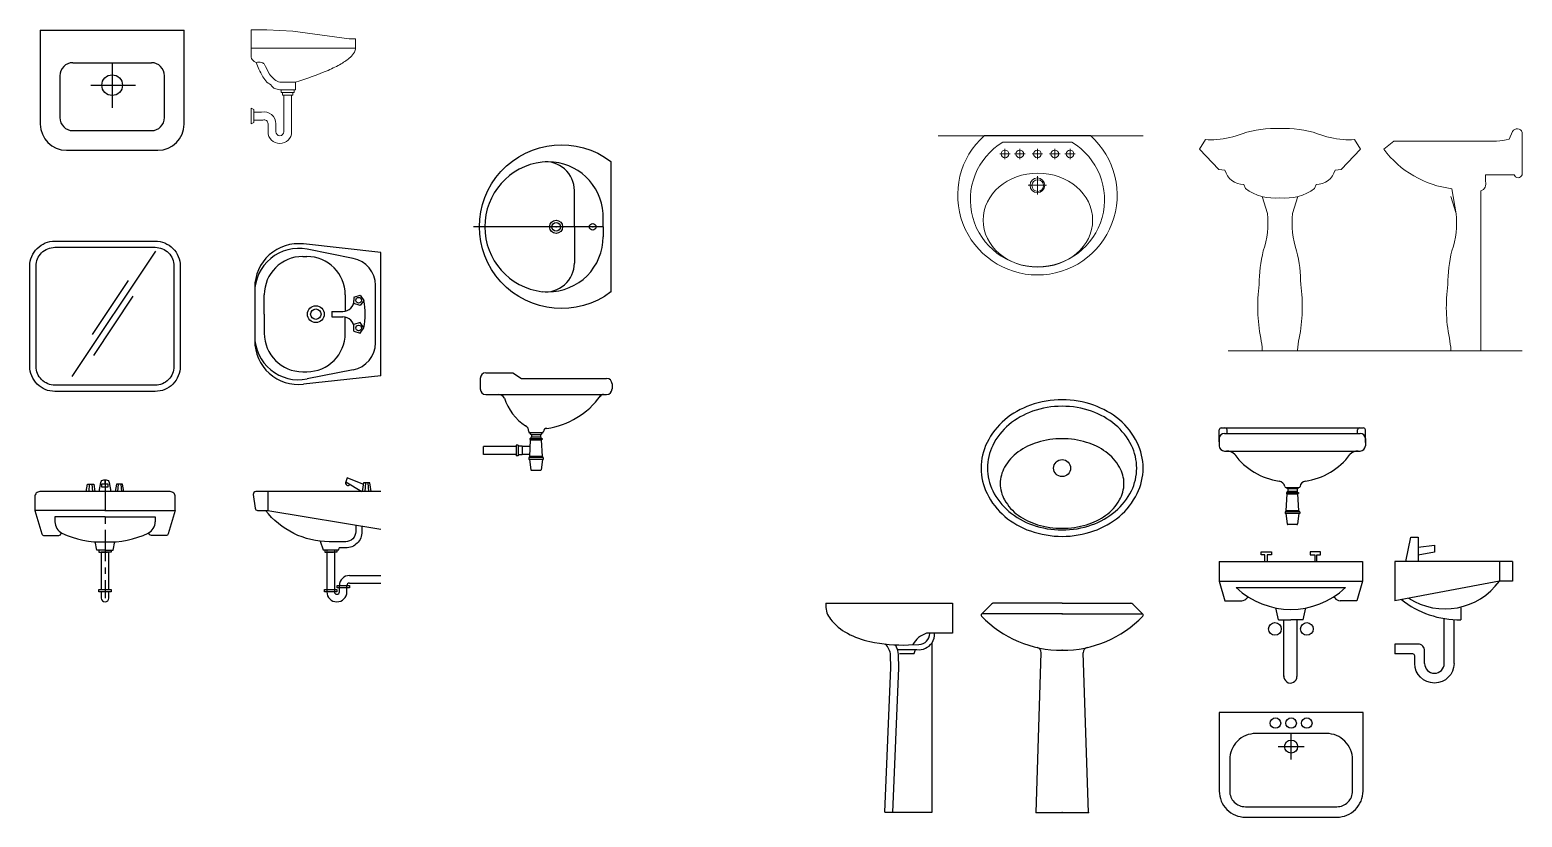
# Model space of a CAD drawing. Header units: inches. Extents: x 242965 to 445791, y 236206 to 423703.
# Drawn here: x 334918 to 340627, y 355045 to 358058 of the extents above; entities that cross this region are included whole.
import ezdxf

# ---------------------------------------------------------------- set-up
doc = ezdxf.new("R2010")
doc.units = ezdxf.units.IN
doc.header["$MEASUREMENT"] = 0
doc.linetypes.add('CENTER', pattern=[2, 1.25, -0.25, 0.25, -0.25])
doc.layers.add('9', color=251, linetype='Continuous', lineweight=13)
for name, color, linetype in [('A-Flor-Pfix', 140, 'Continuous'), ('NOI-THAT-WC', 11, 'Continuous'), ('TBWC', 7, 'Continuous'), ('THIET-BI', 21, 'Continuous'), ('TOILET', 35, 'Continuous')]:
    doc.layers.add(name, color=color, linetype=linetype)

# ---------------------------------------------------------------- blocks, each defined once
blk = doc.blocks.new('A$C2E0C7612')
at = {"layer": 'THIET-BI'}
for p, q in [((313.7, 495.5), (313.7, 0)), ((313.7, 495.5), (352.2, 495.5)), ((313.7, 385.5), (174.8, 385.5)), ((313.7, 385.5), (452.6, 385.5))]:
    blk.add_line(p, q, dxfattribs=at)
for points in [[(562.7, 525.5, -2.01467), (63.7, 525.5), (563.7, 525.5)], [(313.7, 495.5), (263.3, 495.2, 0.060426)]]:
    blk.add_lwpolyline(points, format="xyb", dxfattribs=at)
for centre, radius in [((313.7, 455.5), 12.5), ((313.7, 315.5), 25), ((313.7, 315.5), 16.5)]:
    blk.add_circle(centre, radius, dxfattribs=at)
for centre, radius, start, end in [((275.3, 285.5), 210, 93.2792, 180), ((352.2, 285.5), 210, 0, 90.0309), ((174.8, 275.5), 110, 90, 187.1399), ((452.6, 275.5), 110, 352.8601, 90), ((313.7, 292.9), 250, 187.1399, 270), ((313.7, 292.9), 250, 270, 352.8601)]:
    blk.add_arc(centre, radius, start, end, dxfattribs=at)
for p in [(313.7, 455.5), (313.7, 385.5), (313.7, 315.5), (313.7, 292.9), (313.7, 42.9), (313.7, 22.9)]:
    blk.add_point(p, dxfattribs=at)
blk = doc.blocks.new('A$C478311FF')
at = {"layer": 'THIET-BI'}
for p, q in [((0, 352.5), (0, 311.9)), ((21, 373.5), (124.7, 373.5)), ((124.7, 373.5), (157.1, 352.5)), ((157.1, 352.5), (483, 352.5)), ((21, 290.9), (483, 290.9)), ((504, 331.5), (504, 311.9)), ((185.2, 149.2), (185.2, 147.8)), ((188, 145), (238.4, 145)), ((189, 52.8), (192.7, 117.3)), ((190.2, 145), (190.2, 142.6)), ((190.2, 122.8), (236.2, 122.8)), ((190.2, 122.8), (190.2, 119.1)), ((236.2, 119.1), (190.2, 119.1)), ((191.6, 117.3), (191.6, 119.1)), ((191.6, 117.3), (234.8, 117.3)), ((193.1, 122.8), (193.2, 125.4)), ((195.2, 137.6), (231.2, 137.6)), ((195.4, 137.6), (195.4, 128.1)), ((196, 128.1), (230.4, 128.1)), ((231, 137.6), (231, 128.1)), ((233.3, 122.8), (233.2, 125.4)), ((237.4, 52.8), (233.7, 117.3)), ((234.8, 117.3), (234.8, 119.1)), ((236.2, 145), (236.2, 142.6)), ((236.2, 122.8), (236.2, 119.1)), ((241.2, 149.2), (241.2, 147.8)), ((136.9, 91.7), (12.2, 91.7)), ((12.2, 61.6), (12.2, 91.7)), ((136.9, 61.6), (12.2, 61.6)), ((144.6, 96.7), (136.9, 96.7)), ((136.9, 96.7), (136.9, 56.6)), ((144.6, 96.7), (144.6, 56.6)), ((160.7, 93.4), (144.6, 93.4)), ((160.7, 59.9), (144.6, 59.9)), ((160.7, 93.4), (160.7, 59.9)), ((191.4, 91.7), (160.7, 91.7)), ((189.5, 61.6), (160.7, 61.6)), ((144.6, 56.6), (136.9, 56.6)), ((241.2, 49), (185.2, 49)), ((185.2, 49), (185.2, 42)), ((241.2, 42), (185.2, 42)), ((188.1, 42), (193.5, 2.4)), ((237.4, 52.8), (189, 52.8)), ((189, 52.8), (189, 49)), ((238.3, 42), (232.9, 2.4)), ((237.4, 52.8), (237.4, 49)), ((241.2, 49), (241.2, 42)), ((230.1, 0), (196.3, 0))]:
    blk.add_line(p, q, dxfattribs=at)
for centre, radius, start, end in [((21, 352.5), 21, 90, 180), ((483, 331.5), 21, 0, 90), ((21, 311.9), 21, 180, 270), ((67.3, 261.7), 29.3, 31.8195, 87.5542), ((470.6, 278.1), 12.8, 88.547, 154.5561), ((483, 311.9), 21, 270, 0), ((285.5, 339.7), 203.1, 197.9589, 236.4906), ((209.8, 466.8), 309.1, 278.2605, 323.9616), ((164.6, 151.5), 20.7, 353.4334, 65.105), ((188, 147.8), 2.8, 180, 270), ((195.2, 142.6), 5, 180, 270), ((196, 125.3), 2.8, 90, 176.8638), ((230.4, 125.3), 2.8, 3.1362, 90), ((231.2, 142.6), 5, 270, 0), ((238.4, 147.8), 2.8, 270, 0), ((253.7, 148.4), 12.5, 87.6837, 176.3684), ((196.3, 2.8), 2.8, 187.7232, 270), ((230.1, 2.8), 2.8, 270, 352.2768)]:
    blk.add_arc(centre, radius, start, end, dxfattribs=at)
blk = doc.blocks.new('A$C100C1B14')
at = {"layer": 'TOILET'}
for p, q in [((0, 460), (0, 100)), ((550, 100), (550, 460)), ((125, 335), (425, 335)), ((275, 335), (275, 162.1)), ((75, 285), (75, 125)), ((193.3, 249.1), (363.6, 249.1)), ((475, 125), (475, 285)), ((125, 75), (425, 75)), ((100, 0), (450, 0))]:
    blk.add_line(p, q, dxfattribs=at)
blk.add_lwpolyline([(0, 460), (550, 460)], dxfattribs=at)
blk.add_circle((275, 249.1), 39.5, dxfattribs=at)
for centre, radius, start, end in [((125, 285), 50, 90, 180), ((425, 285), 50, 0, 90), ((125, 125), 50, 180, 270), ((425, 125), 50, 270, 0), ((100, 100), 100, 180, 270), ((450, 100), 100, 270, 0)]:
    blk.add_arc(centre, radius, start, end, dxfattribs=at)
blk = doc.blocks.new('A$C76FB498B')
for p, q in [((0, 822.4), (785, 822.4)), ((177.7, 822.9), (582.9, 822.9)), ((248.3, 797.9), (512.3, 797.9)), ((1308.1, 0), (1109.3, 0)), ((1308.1, 0), (1506.8, 0)), ((1506.8, 0), (2234, 0))]:
    blk.add_line(p, q)
at = {"linetype": 'Continuous'}
for p, q in [((236.2, 752.9), (276.2, 752.9)), ((256.2, 732.9), (256.2, 772.9)), ((292.9, 752.9), (332.9, 752.9)), ((312.9, 732.9), (312.9, 772.9)), ((360.3, 752.9), (400.3, 752.9)), ((380.3, 732.9), (380.3, 772.9)), ((426.8, 752.9), (466.8, 752.9)), ((446.8, 732.9), (446.8, 772.9)), ((485.2, 752.9), (525.2, 752.9)), ((505.2, 732.9), (505.2, 772.9)), ((345.3, 632.9), (415.3, 632.9)), ((380.3, 597.9), (380.3, 667.9))]:
    blk.add_line(p, q, dxfattribs=at)
for points in [[(1308.1, 850, 0.095565), (1164.1, 830.2, -0.082702), (1066.3, 808.6, -0.088851), (1023.2, 808.6), (999.7, 771.5), (1074.1, 693.2), (1097.6, 691.3, 0.349992), (1170, 636.5), (1175.9, 620.8, 0.188207), (1308.1, 585)], [(1308.1, 850, -0.095565), (1452, 830.2, 0.082702), (1549.9, 808.6, 0.088851), (1592.9, 808.6), (1616.4, 771.5), (1542, 693.2), (1518.6, 691.3, -0.349992), (1446.1, 636.5), (1440.3, 620.8, -0.188207), (1308.1, 585)], [(2077, 0), (2077, 611.5, 0.396043), (2094.4, 647.9), (2094.4, 673.1), (2203.7, 673.1, 0.730848), (2234.5, 673.1), (2234.5, 835.5, 0.69403), (2198.1, 838.3), (2184.7, 809.6, -0.040228), (2136.4, 801.9), (1744.1, 801.9), (1704.9, 771.1, 0.2036), (1965.5, 619.9), (1982.7, 524.3)], [(1240.4, 590), (1260, 525, -0.107487), (1244.4, 382.2, 0.062534), (1228.7, 253, 0.084028), (1234.6, 47.6, -0.02651), (1240.5, 2.6)], [(1375.8, 590), (1356.1, 525, 0.107487), (1371.8, 382.2, -0.062534), (1387.4, 253, -0.084028), (1381.5, 47.6, 0.02651), (1375.7, 2.6)], [(1962, 590), (1981.7, 525, -0.107487), (1966, 382.2, 0.062534), (1950.4, 253, 0.084028), (1956.2, 47.6, -0.02651), (1962.1, 2.6)]]:
    blk.add_lwpolyline(points, format="xyb")
for centre, radius in [((256.2, 752.9), 14.7), ((312.9, 752.9), 14.7), ((380.3, 752.9), 14.7), ((446.8, 752.9), 14.7), ((505.2, 752.9), 14.7), ((380.3, 632.9), 28.1), ((381.5, 631.9), 22.3)]:
    blk.add_circle(centre, radius)
for centre, radius, start, end in [((380.3, 594.9), 305, 131.6222, 48.3778), ((380.3, 577.9), 256.6, 120.9497, 59.0503)]:
    blk.add_arc(centre, radius, start, end)
blk.add_ellipse((382.1, 499.5), major_axis=(209.4, 0), ratio=0.859211)
blk = doc.blocks.new('A$C199C451A')
at = {"layer": 'NOI-THAT-WC'}
for p, q in [((275, 220), (275, 320)), ((225, 270), (325, 270))]:
    blk.add_line(p, q, dxfattribs=at)
for points in [[(100, 0), (450, 0, 0.414214), (550, 100), (550, 400), (0, 400), (0, 100, 0.414214)], [(100, 40), (450, 40, 0.414214), (510, 100), (510, 220, 0.414214), (410, 320), (140, 320, 0.414214), (40, 220), (40, 100, 0.414214)]]:
    blk.add_lwpolyline(points, format="xyb", close=True, dxfattribs=at)
for centre, radius in [((215, 360), 20), ((275, 360), 20), ((335, 360), 20), ((275, 270), 25)]:
    blk.add_circle(centre, radius, dxfattribs=at)
blk = doc.blocks.new('A$C76681EBB')
at = {"layer": 'NOI-THAT-WC', "linetype": 'Continuous'}
for p, q in [((0, 465), (548, 465)), ((0, 465), (0, 390)), ((160.7, 490.5), (160.7, 501.6)), ((160.7, 501.6), (200.4, 501.6)), ((175, 490.5), (160.7, 490.5)), ((175, 463.6), (175, 490.5)), ((182.9, 490.5), (182.9, 465)), ((200.4, 490.5), (182.9, 490.5)), ((200.4, 501.6), (200.4, 490.5)), ((387.3, 501.6), (347.7, 501.6)), ((347.7, 501.6), (347.7, 490.5)), ((347.7, 490.5), (365.1, 490.5)), ((365.1, 490.5), (365.1, 465)), ((373, 463.6), (373, 490.5)), ((373, 490.5), (387.3, 490.5)), ((387.3, 490.5), (387.3, 501.6)), ((548, 465), (548, 390)), ((0, 390), (548, 390)), ((0, 390), (21.3, 314.8)), ((65.3, 365), (482.7, 365)), ((548, 390), (526.7, 314.8)), ((21.2, 315), (85.8, 315)), ((109.5, 330.4), (106.3, 325.8)), ((227.3, 241.9), (216.2, 287.8)), ((320.7, 241.9), (331.8, 287.8)), ((438.5, 330.4), (441.7, 325.8)), ((526.8, 315), (462.2, 315)), ((227.3, 241.9), (274, 241.9)), ((247.6, 25), (247.6, 241.9)), ((320.7, 241.9), (274, 241.9)), ((297.6, 25), (297.6, 241.9))]:
    blk.add_line(p, q, dxfattribs=at)
for centre in [(213, 207.1), (335.1, 207.1)]:
    blk.add_circle(centre, 24.2, dxfattribs=at)
for centre, radius, start, end in [((274, 585.8), 303.9, 226.6091, 313.3909), ((85.8, 340), 25, 270, 325.2858), ((462.2, 340), 25, 214.7142, 270), ((272.4, 25), 25, 172.7561, 0)]:
    blk.add_arc(centre, radius, start, end, dxfattribs=at)
blk = doc.blocks.new('A$C30B259E5')
at = {"layer": 'NOI-THAT-WC'}
for p, q in [((0, 317.3), (0, 362.1)), ((8, 370.1), (551, 370.1)), ((20, 349.1), (539.1, 349.1)), ((30, 349.1), (30, 362.2)), ((529, 349.1), (529, 362.2)), ((559, 314.8), (559, 362.1)), ((0, 329.2), (0, 301.4)), ((559, 329.2), (559, 301.4)), ((20, 281.4), (539.1, 281.4)), ((254.8, 142.2), (305.1, 142.2)), ((255.7, 52.8), (259.5, 117.3)), ((257, 122.8), (302.9, 122.8)), ((257, 122.8), (257, 119.1)), ((302.9, 119.1), (257, 119.1)), ((258.4, 117.3), (258.4, 119.1)), ((258.4, 117.3), (301.5, 117.3)), ((259.8, 122.8), (259.9, 125.4)), ((262, 137.6), (297.9, 137.6)), ((262.1, 137.6), (262.1, 128.1)), ((262.7, 128.1), (297.1, 128.1)), ((297.8, 137.6), (297.8, 128.1)), ((300.1, 122.8), (299.9, 125.4)), ((304.2, 52.8), (300.4, 117.3)), ((301.5, 117.3), (301.5, 119.1)), ((302.9, 122.8), (302.9, 119.1)), ((307.9, 49), (251.9, 49)), ((251.9, 49), (251.9, 42)), ((307.9, 42), (251.9, 42)), ((254.8, 42), (260.2, 2.4)), ((304.2, 52.8), (255.7, 52.8)), ((255.7, 52.8), (255.7, 49)), ((305, 42), (299.6, 2.4)), ((304.2, 52.8), (304.2, 49)), ((307.9, 49), (307.9, 42)), ((296.9, 0), (263, 0))]:
    blk.add_line(p, q, dxfattribs=at)
for centre, radius, start, end in [((8, 362.1), 8, 90, 180), ((20, 329.2), 20, 90, 180), ((22, 362.1), 8, 0, 90), ((537, 362.1), 8, 90, 180), ((539.1, 329.2), 20, 0, 90), ((539.1, 329.2), 20, 0, 90), ((551, 362.1), 8, 0, 90), ((20, 301.4), 20, 180, 270), ((539.1, 301.4), 20, 270, 0), ((28.4, 238.3), 43.1, 44.4473, 91.036), ((264.4, 418.1), 254, 216.0891, 262.1135), ((294.6, 418.1), 254, 277.8865, 323.9109), ((530.6, 238.3), 43.1, 88.964, 135.5527), ((224.2, 139.8), 27.3, 11.8403, 78.574), ((254.8, 146.2), 4, 191.8403, 270), ((262, 142.6), 5, 180, 270), ((262.7, 125.3), 2.8, 90, 176.8638), ((297.1, 125.3), 2.8, 3.1362, 90), ((297.9, 142.6), 5, 270, 0), ((305.1, 146.2), 4, 270, 352.2996), ((333.2, 142.4), 24.4, 98.9939, 172.2996), ((263, 2.8), 2.8, 187.7232, 270), ((296.9, 2.8), 2.8, 270, 352.2768)]:
    blk.add_arc(centre, radius, start, end, dxfattribs=at)
blk = doc.blocks.new('A$C73270A16')
at = {"layer": 'A-Flor-Pfix', "linetype": 'Continuous', "lineweight": -3}
for p, q in [((0, 801.2), (485, 801.2)), ((0, 801.2), (0, 791.2)), ((485, 801.2), (485, 685.2)), ((485, 685.2), (406.5, 685.2)), ((406.5, 1.2), (406.5, 648.7)), ((281.5, 608.3), (338.2, 608.3)), ((338.2, 608.3), (343.2, 623)), ((226.5, 1.2), (406.5, 1.2))]:
    blk.add_line(p, q, dxfattribs=at)
for points in [[(0, 791.2, 0.167154), (17.7, 739.7, 0.105435), (82.7, 685.2, 0.068012), (168.6, 653.6, 0.058051), (316.8, 640.6)], [(406.5, 685.2), (385.4, 685.3, 0.201369), (333.4, 642.6)], [(406.5, 648.7, 0.168575), (415.3, 685.4)], [(226.5, 1.2), (248.9, 554.1), (248, 601.5, 0.17943), (227.6, 644.1)], [(256.5, 0), (278.9, 553.7), (278, 603, 0.103237), (266.7, 641.5, 0.243209)], [(274.3, 623), (348.8, 623, 0.273326), (406.5, 648.7)], [(316.8, 640.6), (356.4, 642.1, 0.407981), (397.6, 684.8)]]:
    blk.add_lwpolyline(points, format="xyb", dxfattribs=at)
blk = doc.blocks.new('A$C3E500E21')
at = {"layer": 'A-Flor-Pfix', "linetype": 'Continuous', "lineweight": -3}
for p, q in [((310.3, 800), (45.5, 800)), ((310.3, 800), (575, 800)), ((1.6, 758.4), (40.3, 797.1)), ((310.3, 760), (5.5, 760)), ((310.3, 760), (615, 760)), ((618.9, 758.4), (580.2, 797.1)), ((210.3, 0), (230, 610.7)), ((410.3, 0), (390.6, 610.7)), ((210.3, 0), (410.3, 0))]:
    blk.add_line(p, q, dxfattribs=at)
for centre, radius, start, end in [((47.4, 790), 10, 90, 135), ((45.5, 794.5), 5.5, 90, 135), ((573.2, 790), 10, 45, 90), ((575, 794.5), 5.5, 45, 90), ((5.5, 754.5), 5.5, 90, 224.116), ((310.3, 1050), 430, 224.116, 270), ((310.3, 1050), 430, 270, 315.884), ((615, 754.5), 5.5, 315.884, 90), ((210, 611.3), 20, 358.1524, 77.1225), ((410.5, 611.3), 20, 102.8775, 181.8476)]:
    blk.add_arc(centre, radius, start, end, dxfattribs=at)
for p in [(310.3, 760), (310.3, 760), (310.3, 760), (310.3, 760), (310.3, 620), (310.3, 620), (310.3, 620), (310.3, 620), (210.3, 0), (310.3, 0), (310.3, 0), (310.3, 0), (310.3, 0), (410.3, 0)]:
    blk.add_point(p, dxfattribs=at)
blk = doc.blocks.new('I_PLUMB_LAV_COUNTER 4_P')
at = {"color": 0, "linetype": 'ByBlock'}
for points in [[(0, -1, 0.084101), (-3.71, -1.63, 0.091322), (-6.72, -3.34, 0.103814), (-8.8, -6.01, 0.114782), (-9.5, -9, 0.114782), (-8.8, -11.99, 0.103814), (-6.72, -14.66, 0.091322), (-3.71, -16.37, 0.084101), (0, -17, 0.084101), (3.71, -16.37, 0.091322), (6.72, -14.66, 0.103814), (8.8, -11.99, 0.114782), (9.5, -9, 0.114782), (8.8, -6.01, 0.103814), (6.72, -3.34, 0.091322), (3.71, -1.63, 0.084101)], [(0, -1.75, 0.084101), (-3.46, -2.34, 0.091322), (-6.23, -3.92, 0.103814), (-8.13, -6.34, 0.114782), (-8.75, -9, 0.114782), (-8.13, -11.66, 0.103814), (-6.23, -14.08, 0.091322), (-3.46, -15.66, 0.084101), (0, -16.25, 0.084101), (3.46, -15.66, 0.091322), (6.23, -14.08, 0.103814), (8.13, -11.66, 0.114782), (8.75, -9, 0.114782), (8.13, -6.34, 0.103814), (6.23, -3.92, 0.091322), (3.46, -2.34, 0.084101)], [(0, -5.56, 0.073018), (-2.87, -5.98, 0.084057), (-5.13, -7.1, 0.106512), (-6.74, -8.9, 0.130573), (-7.25, -10.81, 0.130573), (-6.74, -12.73, 0.106512), (-5.13, -14.53, 0.084057), (-2.87, -15.64, 0.073018), (0, -16.06, 0.073018), (2.87, -15.64, 0.084057), (5.13, -14.53, 0.106512), (6.74, -12.73, 0.130573), (7.25, -10.81, 0.130573), (6.74, -8.9, 0.106512), (5.13, -7.1, 0.084057), (2.87, -5.98, 0.073018)]]:
    blk.add_lwpolyline(points, format="xyb", close=True, dxfattribs=at)
blk.add_circle((0, -9), 1, dxfattribs=at)
blk = doc.blocks.new('*U407')
at = {"layer": 'A-Flor-Pfix', "color": 140, "linetype": 'Continuous', "lineweight": -3, "xscale": 25, "yscale": 25, "zscale": 25}
blk.add_blockref('I_PLUMB_LAV_COUNTER 4_P', (0, 0), dxfattribs=at)
blk = doc.blocks.new('A$C472C6883')
at = {"layer": 'NOI-THAT-WC', "linetype": 'Continuous'}
for p, q in [((42.1, 465), (62.2, 557.8)), ((62.2, 557.8), (89.8, 557.8)), ((89.8, 557.8), (89.8, 465)), ((89.8, 520.3), (152.4, 527.8)), ((152.4, 527.8), (152.4, 500.3)), ((450.8, 465), (0, 465)), ((152.4, 500.3), (89.8, 489.1)), ((400.7, 465), (400.7, 389.9)), ((450.8, 465), (450.8, 389.9)), ((400.7, 389.9), (0, 314.8)), ((450.8, 389.9), (400.7, 389.9)), ((252.5, 287.3), (252.5, 242.3)), ((189.5, 75.1), (189.5, 246.9))]:
    blk.add_line(p, q, dxfattribs=at)
at = {"layer": 'NOI-THAT-WC'}
for p, q in [((0, 465), (0, 314.8)), ((0, 149), (0, 111.4))]:
    blk.add_line(p, q, dxfattribs=at)
at = {"layer": 'NOI-THAT-WC', "linetype": 'Continuous'}
blk.add_lwpolyline([(227, 75.1), (227, 242.8)], dxfattribs=at)
for points in [[(114.3, 75.1), (114.3, 123.9, 0.414214), (89.3, 149), (0, 149)], [(227, 75.1, -1), (76.8, 75.1), (76.8, 103.9, 0.414214), (69.2, 111.4), (0, 111.4)]]:
    blk.add_lwpolyline(points, format="xyb", dxfattribs=at)
for centre, radius, start, end in [((192.5, 541), 257.3, 237.2153, 324.0241), ((246.2, 594.9), 352.6, 231.3213, 271.021), ((151.9, 75.1), 37.6, 180, 0)]:
    blk.add_arc(centre, radius, start, end, dxfattribs=at)
blk = doc.blocks.new('GLASSQ')
at = {"layer": 'TBWC', "color": 3, "linetype": 'Continuous'}
for p, q in [((2.007, 17.598), (-1.327, 12.598)), ((0.929, 16.433), (-0.512, 14.272)), ((1.109, 15.8), (-0.466, 13.439))]:
    blk.add_line(p, q, dxfattribs=at)
at = {"layer": 'TBWC', "color": 5, "linetype": 'Continuous'}
for points in [[(-3, 13), (-3, 17, -0.414214), (-2, 18), (2, 18, -0.414214), (3, 17), (3, 13, -0.414214), (2, 12), (-2, 12, -0.414214)], [(-2.75, 13), (-2.75, 17, -0.414214), (-2, 17.75), (2, 17.75, -0.414214), (2.75, 17), (2.75, 13, -0.414214), (2, 12.25), (-2, 12.25, -0.414214)]]:
    blk.add_lwpolyline(points, format="xyb", close=True, dxfattribs=at)
blk = doc.blocks.new('LAVABO1S')
at = {"layer": 'TBWC', "color": 3, "linetype": 'Continuous'}
for p, q in [((-0.613, 8.355), (-0.642, 8.007)), ((-0.513, 8.355), (-0.484, 8.01))]:
    blk.add_line(p, q, dxfattribs=at)
at = {"layer": 'TBWC', "color": 5, "linetype": 'Continuous'}
for p, q in [((-4.5, 8.003), (-4.5, 7.253)), ((-2.15, 5.676), (-2.15, 4.003)), ((-1.85, 5.676), (-1.85, 4.003)), ((-1.65, 4.003), (-1.65, 4.253)), ((-1.35, 4.003), (-1.35, 4.253)), ((-1.25, 4.653), (0, 4.653)), ((-1.25, 4.353), (0, 4.353))]:
    blk.add_line(p, q, dxfattribs=at)
for points in [[(-0.711, 8.299), (-1.34, 8.551), (-1.398, 8.391), (-0.755, 8.001)], [(-0.381, 8.012), (-0.438, 8.355), (-0.688, 8.355), (-0.746, 8.005)], [(-2.423, 6.027), (-2.304, 5.676), (-1.679, 5.676), (-1.66, 5.759)], [(-2.234, 5.675), (-2.234, 5.586), (-1.888, 5.586)], [(-1.753, 5.675), (-1.753, 5.586), (-2.099, 5.586)]]:
    blk.add_lwpolyline(points, dxfattribs=at)
for points in [[(0, 8.003), (-4.986, 8.003, 0.453592), (-5.085, 7.889), (-5.012, 7.339, 0.375902), (-4.912, 7.253), (-4.5, 7.253), (0, 6.503)], [(-1, 6.669), (-1, 6.403, -0.414214), (-1.4, 6.003), (-2.052, 6.003, -0.231669), (-4.6, 7.253, 1.552799)], [(-0.75, 6.628), (-0.75, 6.403, -0.414214), (-1.4, 5.753), (-1.661, 5.753, -0.02028)]]:
    blk.add_lwpolyline(points, format="xyb", dxfattribs=at)
for points in [[(-1.745, 4.158), (-1.745, 4.254), (-1.252, 4.254), (-1.252, 4.158)], [(-2.25, 4.003), (-2.25, 4.099), (-1.756, 4.099), (-1.756, 4.003)]]:
    blk.add_lwpolyline(points, close=True, dxfattribs=at)
for centre, radius, start, end in [((-1.305, 8.35), 0.101, 156.51961, 319.26806), ((-1.25, 4.253), 0.4, 90, 180), ((-1.25, 4.253), 0.1, 90, 180), ((-1.75, 4.003), 0.4, 180, 0), ((-1.75, 4.003), 0.1, 180, 0)]:
    blk.add_arc(centre, radius, start, end, dxfattribs=at)
blk = doc.blocks.new('LAVABO1F')
at = {"layer": 'TBWC', "color": 3, "linetype": 'CENTER'}
for p, q in [((0, 8.471), (0, 3.75)), ((0, 8.298), (0, 8.471))]:
    blk.add_line(p, q, dxfattribs=at)
at = {"layer": 'TBWC', "color": 3, "linetype": 'Continuous'}
for p, q in [((-0.628, 8.301), (-0.653, 8.001)), ((-0.528, 8.301), (-0.503, 8.001)), ((0.528, 8.301), (0.503, 8.001)), ((0.628, 8.301), (0.653, 8.001))]:
    blk.add_line(p, q, dxfattribs=at)
at = {"layer": 'TBWC', "color": 5, "linetype": 'Continuous'}
for p, q in [((0, 7), (-2, 7)), ((-2, 7), (-2, 6.797)), ((0, 7), (2, 7)), ((2, 7), (2, 6.797)), ((0, 4), (0, 3.75))]:
    blk.add_line(p, q, dxfattribs=at)
for points in [[(-0.231, 8.007), (-0.171, 8.366, -0.371222), (-0.044, 8.471, 0.008086), (-0.002, 8.471, 0.008086), (0.04, 8.471, -0.371222), (0.166, 8.366), (0.226, 8.007)], [(2.8, 7.25), (2.8, 7.8, 0.414214), (2.6, 8), (0, 8), (-2.6, 8, 0.414214), (-2.8, 7.8), (-2.8, 7.25)], [(0, 7.25), (-2.8, 7.25), (-2.521, 6.321, 0.331206), (-2.426, 6.25), (-1.85, 6.25, 0.414214), (-1.75, 6.35), (-1.75, 6.364)], [(0, 7.25), (2.8, 7.25), (2.521, 6.321, -0.331206), (2.426, 6.25), (1.85, 6.25, -0.414214), (1.75, 6.35), (1.75, 6.364)], [(0, 5.583), (-0.15, 5.583), (-0.15, 4.096, 1)], [(-0.15, 4), (-0.15, 3.75, 1), (0.15, 3.75), (0.15, 4)]]:
    blk.add_lwpolyline(points, format="xyb", dxfattribs=at)
for points in [[(-0.753, 8.001), (-0.703, 8.301), (-0.453, 8.301), (-0.403, 8.001)], [(0.753, 8.001), (0.703, 8.301), (0.453, 8.301), (0.403, 8.001)], [(0, 5.672), (-0.322, 5.672), (-0.399, 6.005)], [(-0.002, 5.672), (0.319, 5.672), (0.397, 6.005)], [(-0.242, 5.672), (-0.242, 5.583), (0.104, 5.583)], [(0.239, 5.672), (0.239, 5.583), (-0.107, 5.583)], [(0.242, 5.672), (0.242, 5.583), (-0.104, 5.583)], [(0.15, 4.096), (0.15, 5.586)]]:
    blk.add_lwpolyline(points, dxfattribs=at)
for points in [[(-0.14, 8.298), (-0.14, 8.192), (0.129, 8.192), (0.129, 8.298)], [(-0.25, 4), (-0.25, 4.096), (0.244, 4.096), (0.244, 4)]]:
    blk.add_lwpolyline(points, close=True, dxfattribs=at)
for centre, radius, start, end in [((-1.5, 6.797), 0.5, 180, 244.10207), ((1.5, 6.797), 0.5, 295.89793, 0), ((-0.188, 9.5), 3.505, 244.10207, 273.06649), ((0.188, 9.5), 3.505, 266.93351, 295.89793)]:
    blk.add_arc(centre, radius, start, end, dxfattribs=at)
blk = doc.blocks.new('A$C1A840208')
at = {"layer": 'TBWC', "color": 5, "linetype": 'Continuous'}
for p, q in [((482.9, 505.7), (186.1, 537.9)), ((377.2, 482.6), (200.4, 517.4)), ((183.7, 489.9), (199.5, 489.9)), ((482.9, 33.2), (482.9, 505.7)), ((0, 352.5), (0, 186.3)), ((36.7, 269.4), (36.7, 342.9)), ((346.4, 342.9), (346.4, 279.9)), ((461.9, 159.3), (461.9, 379.6)), ((379.6, 334.3), (403.1, 341.9)), ((379.6, 332.4), (379.6, 321.9)), ((403.1, 302), (379.6, 309.6)), ((397.7, 332.4), (397.7, 334.3)), ((403.1, 341.9), (417.6, 321.9)), ((417.6, 321.9), (403.1, 302)), ((36.7, 269.4), (36.7, 196)), ((295.6, 279.9), (295.6, 258.9)), ((295.6, 279.9), (327.1, 279.9)), ((295.6, 258.9), (327.1, 258.9)), ((327.1, 279.9), (337.6, 279.9)), ((327.1, 258.9), (337.6, 258.9)), ((346.4, 196), (346.4, 258.9)), ((403.1, 236.9), (379.6, 229.3)), ((417.6, 217), (403.1, 236.9)), ((379.6, 204.6), (379.6, 217)), ((379.6, 204.6), (403.1, 197)), ((397.7, 206.5), (397.7, 204.6)), ((403.1, 197), (417.6, 217)), ((183.7, 49), (199.5, 49)), ((482.9, 33.2), (186.1, 1)), ((377.2, 56.3), (200.4, 21.5))]:
    blk.add_line(p, q, dxfattribs=at)
for centre, radius in [((233.9, 269.4), 32.3), ((233.9, 269.4), 19.9), ((397.7, 322.4), 10.9), ((397.7, 216.5), 10.9)]:
    blk.add_circle(centre, radius, dxfattribs=at)
for centre, radius, start, end in [((168, 370.9), 168, 83.7966, 180), ((168, 352.5), 168, 78.8773, 180), ((183.7, 342.9), 147, 90, 180), ((199.5, 342.9), 147, 0, 90), ((356.9, 379.6), 105, 0, 78.8773), ((337.6, 321.9), 42, 270, 0), ((157.8, 269.4), 265.1, 348.5788, 11.4212), ((337.6, 217), 42, 0, 90), ((168, 186.3), 168, 180, 281.1227), ((183.7, 196), 147, 180, 270), ((199.5, 196), 147, 270, 0), ((168, 168), 168, 180, 276.2034), ((356.9, 159.3), 105, 281.1227, 0)]:
    blk.add_arc(centre, radius, start, end, dxfattribs=at)

msp = doc.modelspace()

# ---------------------------------------------------------------- linework, layer by layer
at = {"layer": '9'}
for p, q in [((336164.536, 357987.525), (335764.536, 357987.525)), ((335929.536, 357827.525), (335879.536, 357827.525)), ((335884.536, 357817.525), (335924.536, 357817.525)), ((335919.536, 357807.525), (335889.536, 357807.525)), ((335774.536, 357742.525), (335774.536, 357712.525))]:
    msp.add_line(p, q, dxfattribs=at)
msp.add_lwpolyline([(335774.536, 357702.525), (335764.536, 357697.525), (335764.536, 357757.525), (335774.536, 357752.525), (335774.536, 357742.525), (335804.536, 357742.525, -0.47387913), (335859.536, 357697.525), (335859.536, 357667.525, 1), (335889.536, 357667.525), (335889.536, 357807.525), (335884.536, 357807.525), (335884.536, 357817.525), (335879.536, 357817.525), (335879.536, 357827.525), (335874.536, 357827.525, -0.0091457), (335854.536, 357832.525, -0.06432599), (335844.536, 357842.525, 0.04075091), (335824.536, 357857.525, -0.03967192), (335809.536, 357877.525, -0.01277825), (335794.536, 357907.525, -0.01700155), (335784.536, 357932.525, -0.04416305), (335774.536, 357937.525, -0.08718601), (335764.536, 357952.525), (335764.536, 357967.525), (335764.536, 357987.525), (335764.536, 358057.525), (335824.536, 358057.525), (335924.536, 358052.525), (336139.536, 358022.525), (336164.536, 358022.525), (336164.536, 357987.525, -0.03109877), (336159.536, 357972.525, -0.02590788), (336144.536, 357952.525, -0.03522551), (336109.536, 357927.525, -0.01315408), (336059.536, 357902.525, -0.02474275), (335934.536, 357857.525), (335934.536, 357837.525), (335934.536, 357827.525), (335929.536, 357827.525), (335929.536, 357817.525), (335924.536, 357817.525), (335924.536, 357807.525), (335919.536, 357807.525), (335919.536, 357667.525, -1), (335829.536, 357667.525), (335829.536, 357697.525, 0.5), (335809.536, 357712.525), (335774.536, 357712.525)], format="xyb", close=True, dxfattribs=at)
msp.add_lwpolyline([(335934.536, 357857.525), (335904.536, 357857.525), (335874.536, 357857.525, -0.11643382), (335854.536, 357867.525, -0.03797627), (335834.536, 357887.525), (335819.536, 357917.525), (335814.536, 357927.525, 0.16227766), (335804.536, 357932.525, 0.13624688), (335784.536, 357932.525, -0.04416305)], format="xyb", dxfattribs=at)

# ---------------------------------------------------------------- block references
for name, p in [('A$C100C1B14', (334958.194, 357596.774)), ('A$C76FB498B', (338392.195, 356829.787)), ('A$C1A840208', (335778.365, 356700.375)), ('A$C478311FF', (336641.269, 356371.639)), ('A$C30B259E5', (339467.973, 356164.436)), ('A$C472C6883', (340139.184, 355558.315)), ('A$C76681EBB', (339467.973, 355558.315)), ('A$C199C451A', (339467.973, 355045.132))]:
    msp.add_blockref(name, p, dxfattribs=at)
at = {"layer": '9', "rotation": 270}
msp.add_blockref('A$C2E0C7612', (336615.72, 357617.493), dxfattribs=at)
at = {"layer": '9', "xscale": 95.88117708830396, "yscale": 95.88117708830396, "zscale": 95.88117708830396}
for name, p in [('GLASSQ', (335205.903, 355523.479)), ('LAVABO1F', (335205.903, 355523.479)), ('LAVABO1S', (336260.596, 355523.479))]:
    msp.add_blockref(name, p, dxfattribs=at)
at = {"layer": '9', "linetype": 'Continuous', "lineweight": -3, "xscale": 1.30545127147343, "yscale": 1.30545127147343, "zscale": 1.30545127147343}
msp.add_blockref('*U407', (338866.86, 356674.365), dxfattribs=at)
at = {"layer": '9', "linetype": 'Continuous', "lineweight": -3}
for name, p in [('A$C73270A16', (337962.897, 355063.298)), ('A$C3E500E21', (338557.002, 355063.515))]:
    msp.add_blockref(name, p, dxfattribs=at)

doc.saveas('drawing.dxf')
